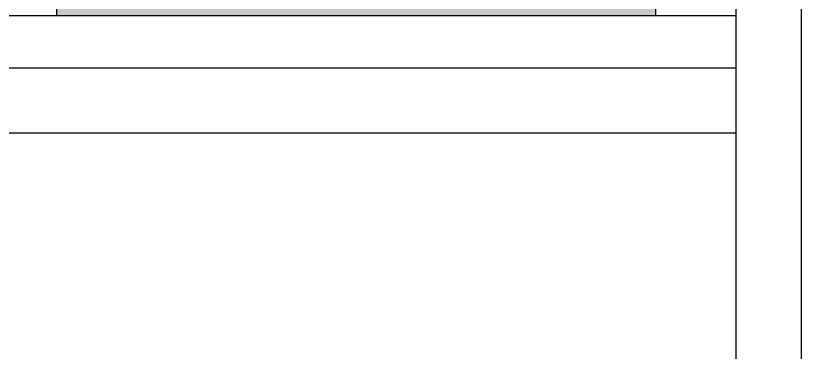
# Model space of a CAD drawing. Header units: metres. Extents: x -175 to 101, y -7 to 93.
# Drawn here: x 12.044 to 12.648, y 0.89 to 1.149 of the extents above; entities that cross this region are included whole.
import ezdxf

# ---------------------------------------------------------------- set-up
doc = ezdxf.new("R2010")
doc.units = ezdxf.units.M

# ---------------------------------------------------------------- blocks, each defined once
blk = doc.blocks.new('mueble huerto')
for p, q in [((-2.81416, 1.75878), (-2.81416, -0.49122)), ((-2.86416, 1.14878), (-2.86416, 1.65878)), ((-2.86416, 1.14878), (-4.54596, 1.14878)), ((-2.86416, 1.10878), (-2.86416, 1.14878)), ((-4.54596, 1.10878), (-2.86416, 1.10878)), ((-2.86416, 1.05878), (-2.86416, 1.10878)), ((-4.54596, 1.05878), (-2.86416, 1.05878)), ((-2.86416, 0.54878), (-2.86416, 1.05878))]:
    blk.add_line(p, q)
blk = doc.blocks.new('caja1')
at = {"true_color": 0xffffff}
h = blk.add_hatch(color=7, dxfattribs=at)
h.dxf.hatch_style = 1
h.paths.add_polyline_path([(-5.70176, 1.39878), (-6.20176, 1.39878), (-6.20176, 1.34878), (-6.18176, 1.34878), (-5.72176, 1.34878), (-5.70176, 1.34878)])
h.paths.add_polyline_path([(-5.72176, 1.34878), (-6.18176, 1.34878), (-6.18176, 1.14878), (-5.72176, 1.14878)])
h.paths.add_polyline_path([(-6.12612, 1.21351), (-6.12094, 1.20954), (-6.11697, 1.20436), (-6.11447, 1.19833), (-6.11362, 1.19186), (-6.11447, 1.18539), (-6.11697, 1.17936), (-6.12094, 1.17419), (-6.12612, 1.17021), (-6.13215, 1.16772), (-6.13862, 1.16686), (-6.14509, 1.16772), (-6.15112, 1.17021), (-6.1563, 1.17419), (-6.16027, 1.17936), (-6.16277, 1.18539), (-6.16362, 1.19186), (-6.16277, 1.19833), (-6.16027, 1.20436), (-6.1563, 1.20954), (-6.15112, 1.21351), (-6.14509, 1.21601), (-6.13862, 1.21686), (-6.13215, 1.21601)], flags=16)
h.paths.add_polyline_path([(-6.12772, 1.20797), (-6.12405, 1.20463), (-6.12137, 1.20046), (-6.11986, 1.19573), (-6.11963, 1.19078), (-6.12069, 1.18593), (-6.12296, 1.18152), (-6.1263, 1.17786), (-6.13047, 1.17518), (-6.1352, 1.17367), (-6.14015, 1.17344), (-6.145, 1.17449), (-6.14941, 1.17677), (-6.15307, 1.18011), (-6.15575, 1.18428), (-6.15726, 1.18901), (-6.15749, 1.19396), (-6.15644, 1.19881), (-6.15416, 1.20321), (-6.15082, 1.20688), (-6.14665, 1.20956), (-6.14192, 1.21107), (-6.13697, 1.2113), (-6.13212, 1.21024)], flags=0)
for p, q in [((-6.20176, 1.39878), (-6.20176, 1.34878)), ((-6.20176, 1.39878), (-5.70176, 1.39878)), ((-5.70176, 1.39878), (-5.70176, 1.34878)), ((-6.20176, 1.34878), (-6.18176, 1.34878)), ((-5.72176, 1.34878), (-6.18176, 1.34878)), ((-6.18176, 1.14878), (-6.18176, 1.34878)), ((-5.70176, 1.34878), (-5.72176, 1.34878)), ((-5.72176, 1.14878), (-5.72176, 1.34878)), ((-6.1563, 1.20954), (-6.15112, 1.21351)), ((-6.15112, 1.21351), (-6.14509, 1.21601)), ((-6.14509, 1.21601), (-6.13862, 1.21686)), ((-6.13862, 1.21686), (-6.13215, 1.21601)), ((-6.13215, 1.21601), (-6.12612, 1.21351)), ((-6.12612, 1.21351), (-6.12094, 1.20954)), ((-6.16027, 1.20436), (-6.1563, 1.20954)), ((-6.15416, 1.20321), (-6.15082, 1.20688)), ((-6.15082, 1.20688), (-6.14665, 1.20956)), ((-6.14665, 1.20956), (-6.14192, 1.21107)), ((-6.14192, 1.21107), (-6.13697, 1.2113)), ((-6.13697, 1.2113), (-6.13212, 1.21024)), ((-6.13212, 1.21024), (-6.12772, 1.20797)), ((-6.12772, 1.20797), (-6.12405, 1.20463)), ((-6.12094, 1.20954), (-6.11697, 1.20436)), ((-6.16277, 1.19833), (-6.16027, 1.20436)), ((-6.15644, 1.19881), (-6.15416, 1.20321)), ((-6.12405, 1.20463), (-6.12137, 1.20046)), ((-6.12137, 1.20046), (-6.11986, 1.19573)), ((-6.11697, 1.20436), (-6.11447, 1.19833)), ((-6.16362, 1.19186), (-6.16277, 1.19833)), ((-6.15749, 1.19396), (-6.15644, 1.19881)), ((-6.11986, 1.19573), (-6.11963, 1.19078)), ((-6.11447, 1.19833), (-6.11362, 1.19186)), ((-6.16277, 1.18539), (-6.16362, 1.19186)), ((-6.15726, 1.18901), (-6.15749, 1.19396)), ((-6.15575, 1.18428), (-6.15726, 1.18901)), ((-6.11963, 1.19078), (-6.12069, 1.18593)), ((-6.11362, 1.19186), (-6.11447, 1.18539)), ((-6.16027, 1.17936), (-6.16277, 1.18539)), ((-6.15307, 1.18011), (-6.15575, 1.18428)), ((-6.12069, 1.18593), (-6.12296, 1.18152)), ((-6.11447, 1.18539), (-6.11697, 1.17936)), ((-6.1563, 1.17419), (-6.16027, 1.17936)), ((-6.14941, 1.17677), (-6.15307, 1.18011)), ((-6.145, 1.17449), (-6.14941, 1.17677)), ((-6.1263, 1.17786), (-6.13047, 1.17518)), ((-6.12296, 1.18152), (-6.1263, 1.17786)), ((-6.11697, 1.17936), (-6.12094, 1.17419)), ((-6.15112, 1.17021), (-6.1563, 1.17419)), ((-6.14509, 1.16772), (-6.15112, 1.17021)), ((-6.14015, 1.17344), (-6.145, 1.17449)), ((-6.1352, 1.17367), (-6.14015, 1.17344)), ((-6.13047, 1.17518), (-6.1352, 1.17367)), ((-6.12612, 1.17021), (-6.13215, 1.16772)), ((-6.12094, 1.17419), (-6.12612, 1.17021)), ((-6.13862, 1.16686), (-6.14509, 1.16772)), ((-6.13215, 1.16772), (-6.13862, 1.16686)), ((-6.18176, 1.14878), (-5.72176, 1.14878))]:
    blk.add_line(p, q)

msp = doc.modelspace()

# ---------------------------------------------------------------- block references
msp.add_blockref('mueble huerto', (15.46169, 0))
at = {"xscale": -1}
msp.add_blockref('caja1', (6.3542, 0), dxfattribs=at)

doc.saveas('drawing.dxf')
